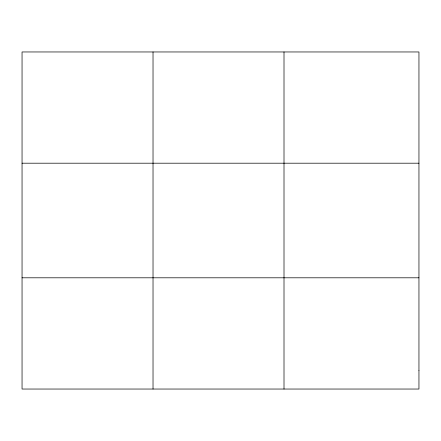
<?xml version="1.0" encoding="UTF-8"?>
<svg xmlns="http://www.w3.org/2000/svg" width="441" height="441" viewBox="0 0 441 441"><rect width="100%" height="100%" fill="white"/><g stroke="black" fill="none" stroke-linecap="round" stroke-linejoin="round"><path stroke-width="0.66" d="M153.027 389.039L153.027 51.961M284.004 389.039L284.004 51.961M22.05 163.198L418.95 163.198M22.05 277.802L418.95 277.802M418.95 370.501L418.95 389.039L22.05 389.039L22.05 51.961L418.95 51.961L418.95 370.501"/></g></svg>
